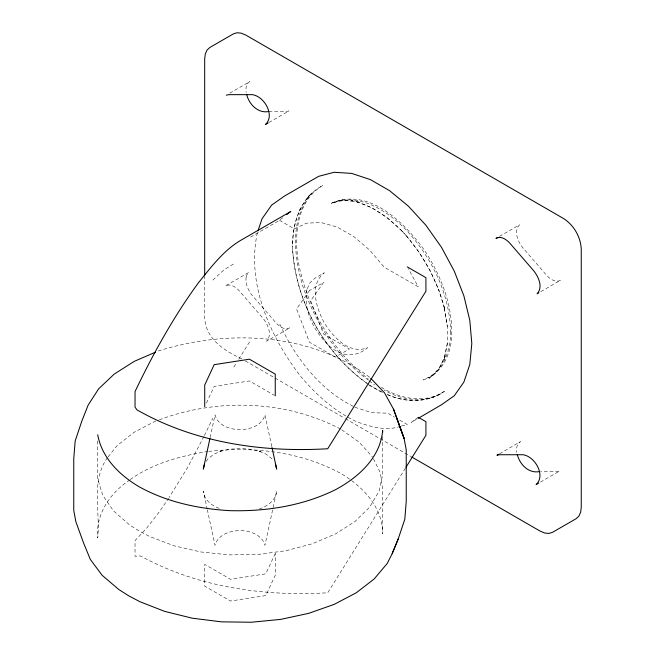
<?xml version="1.0" encoding="UTF-8"?>
<svg xmlns="http://www.w3.org/2000/svg" width="655" height="655" viewBox="0 0 655 655"><rect width="100%" height="100%" fill="white"/><g stroke="black" fill="none" stroke-linecap="round" stroke-linejoin="round"><path stroke-width="0.49" stroke-dasharray="3.27 2.46" d="M368.609 384.37C324.029 353.643 294.848 300.637 292.466 246.526L292.638 244.405C292.539 221.439 301.57 196.582 322.899 185.398C296.854 200.708 293.923 234.711 298.303 261.697C306.794 307.457 331.88 350.106 368.388 379.081M292.638 244.405C292.941 225.811 298.009 206.882 311.371 193.307L312.574 192.423C289.035 218.049 293.923 256.58 303.126 287.25C315.857 323.267 337.21 357.417 368.364 380.187M447.34 343.392L444.393 358.269L445.294 355.771L439.628 367.758L431.408 376.641L433.594 374.603L423.245 379.99C440.946 374.382 450.05 356.238 451.541 338.758C453.514 307.162 441.552 276.385 424.481 250.316C404.765 222.921 368.511 186.446 331.381 203.394L342.68 199.816L339.871 200.676L352.783 200.815L350.106 200.34C372.998 204.663 391.862 219.793 407.173 236.627L406.526 235.915L419.315 252.511L430.245 270.81L438.858 290.075L438.613 289.289L444.802 309.504L444.393 308.177L447.34 326.46M210.132 437.565L215.028 414.893C220.08 434.502 259.904 434.502 264.956 414.893L271.981 447.422M257.366 232.689C246.329 283.549 269.663 335.581 299.982 375.528C315.448 394.064 333.624 410.513 355.452 421.198C369.592 426.536 385.574 431.579 400.475 426.282M206.44 403.062L214.177 386.401L249.44 380.948L274.396 395.358M203.934 436.508L187.174 468.243L169.121 497.481M204.376 435.591L212.818 418.258M233.868 367.046L236.553 362.739M238.698 359.3L250.513 340.354M405.412 468.161L327.713 592.775C263.629 596.648 197.278 587.085 140.448 555.931L135.036 556.267L135.036 540.662L147.129 527.602L160.123 510.81L168.556 498.316M299.417 210.222L300.981 207.905M307.637 197.875L309.283 195.419M206.137 461.439L208.233 458.525L214.062 454.136L221.652 450.771L219.007 451.753C232.615 447.586 247.361 447.586 260.977 451.753L258.324 450.771L265.922 454.136L271.751 458.525L273.315 460.711M107.502 457.657C90.619 480.721 100.51 511.694 97.71 538.009C95.384 514.265 110.335 492.822 129.453 480.189M108.141 456.863L117.024 445.703L134.111 432.267L155.538 421.091L158.404 420.117M212.818 280.094L224.092 269.77L233.868 263.777M418.25 417.26L411.16 422.475L417.21 418.938M250.513 237.085L279.538 220.326L282.755 217.787M130.23 479.575C152.877 463.331 180.551 455.945 207.733 451.5M229.79 93.157L249.833 81.588C245.993 83.611 245.56 88.482 246.116 92.33M268.935 122.51L288.986 110.932L286.44 111.456L270.065 111.456M499.446 236.406L519.489 224.837C513.242 231.518 518.138 241.99 523.034 248.048L546.565 275.223C549.913 278.964 555.546 283.165 560.631 280.209L540.588 291.778M499.568 453.743L520.488 441.667C516.648 443.689 516.206 448.56 516.77 452.408M540.457 482.088L559.64 471.019L557.094 471.534L540.719 471.534M259.167 509.091C267.232 506.209 275.984 500.477 276.664 491.127L264.956 545.337C259.904 525.728 220.08 525.728 215.028 545.337L207.365 509.852M159.361 419.79C217.534 398.027 285.605 400.099 340.895 429.238M158.199 351.014C227.375 329.097 310.732 332.437 370.132 377.632M401.45 426.028L407.271 424.514L398.748 419.593M208.724 451.426C253.624 446.227 300.768 451.704 340.895 473.5C362.534 486.305 382.888 507.068 382.643 533.841L382.643 489.58L380.449 472.959L373.383 458.713M354.912 407.287L371.909 412.666L387.67 413.199L394.49 417.137M382.405 392.394L378.541 390.691L369.436 384.903M387.056 394.253C405.47 403.39 428.509 402.809 445.416 390.609C425.521 404.774 398.576 398.715 379.499 386.155M219.122 508.337C211.573 505.57 203.951 499.724 203.32 491.127L207.152 508.869M387.645 394.818C404.233 401.671 424.104 403.193 440.152 393.966L441.535 393.36C423.67 403.627 401.302 400.156 384.149 390.093M381.456 391.633L369.952 385.713L367.57 383.887M353.176 406.288C319.198 389.299 295.2 357.45 279.538 323.595M279.538 220.326L294.332 228.865L306.556 223.159L321.073 222.528L337.038 227.015L353.52 236.349L369.551 250.005L384.215 267.166L418.25 286.816L408.245 268.525M241.81 358.883C224.256 350.736 205.195 338.643 204.688 317.069L204.688 276.246M245.347 360.921L344.473 418.152M345.357 418.66L410.849 456.478M341.722 429.827L359.136 442.158L372.507 456.936M369.15 380.792L374.652 385.009M366.775 383.281C323.439 351.972 294.783 300.064 292.466 246.526M382.643 436.607L382.643 474.826L378.991 491.365L369.649 507.134L355.01 521.503L335.655 533.874L312.378 543.74L286.145 550.699L258.021 554.466L229.16 554.883L200.733 551.944L173.927 545.762L149.815 536.592L139.089 530.992L129.403 524.802L113.511 510.884L102.802 495.401L97.71 478.993L97.71 440.774M450.632 331.332C450.82 349.32 444.254 367.717 429.082 378.279L438.383 369.518L444.835 357.139L443.926 359.66L447.291 343.94L447.291 325.854L443.926 306.237L444.319 307.514C436.59 278.678 421.632 252.028 401.286 230.208L402.08 231.084L386.99 217.525L371.344 207.52L355.886 201.519L358.457 201.977L344.178 200.299L331.455 202.919C359.227 192.267 387.252 210.771 406.157 229.921C431.579 257.481 449.502 293.424 450.632 331.332M246.116 277.114C245.166 283.844 248.196 290.493 252.38 295.61L275.919 322.784C279.259 326.526 284.892 330.726 289.985 327.77L266.446 341.353C272.693 334.672 267.805 324.2 262.909 318.142L239.37 290.967C236.021 287.226 230.388 283.026 225.304 285.981L248.835 272.398L247.115 274.339L246.116 277.114M306.933 289.502C303.044 310.265 313.835 331.184 328.564 345.259C339.88 356.099 355.198 358.539 367.537 347.74C349.221 354.879 332.928 336.891 324.266 322.759C316.357 308.194 308.931 285.089 324.266 272.799L314.85 278.236L309.987 282.747L306.933 289.502M275.256 553.475L265.807 573.837L230.544 579.29L204.72 564.381L204.72 586.127L230.544 601.028L265.807 595.575L275.256 575.213L275.256 553.475M309.455 290.591L296.543 308.955L309.455 342.221L335.27 357.131L349.393 348.976L323.578 334.066L310.666 300.801L323.578 282.436L309.455 290.591"/><path stroke-width="0.98" d="M209.919 438.555L203.32 469.111L204.573 463.634M155.44 352.202L134.283 361.347L114.191 374.111L98.635 388.841L88.196 405.003L81.703 421.452L75.169 441.028L73.753 458.737L73.753 510.376L75.874 521.732L83.472 542.717L90.308 559.378L102.065 575.237L118.809 589.516L128.871 595.911L139.933 601.716L164.675 611.385L192.144 618.173L221.333 621.841L251.201 622.25L280.668 619.393L308.652 613.358L334.165 604.385L356.271 592.783L374.177 578.971L387.228 563.456L392.148 553.745L398.273 538.778L404.815 519.21L406.231 501.501L406.231 449.862L404.11 438.506L393.549 409.195L384.452 392.771L370.812 378.353M257.988 230.83L262.041 218.762L271.628 205.113L284.466 196.058L318.608 176.342L334.132 172.281L351.661 173.395L370.427 179.626L389.619 190.703L408.384 206.145L425.922 225.279L441.445 247.262L454.283 271.145L463.879 295.872L469.807 320.369L471.813 343.564L469.807 364.442L463.879 382.086L454.283 395.735L441.445 404.79L418.078 418.439M392.148 553.745L398.273 538.778M405.953 467.293L425.922 435.28L425.922 421.689L418.25 417.26M286.775 214.627L290.787 211.459L240.229 240.614C223.077 250.963 210.861 267.461 198.44 282.78C173.6 316.733 153.172 353.659 135.036 391.559L135.036 407.164L137.01 409.883C194.478 442.698 262.352 452.654 327.713 448.74L425.922 291.246L425.922 277.654L407.271 266.896M268.067 123.009L265.447 124.524C275.37 115.313 264.309 96.342 252.38 94.656L228.849 94.656L226.302 95.171M497.702 237.413L495.958 238.42C501.042 235.464 506.675 239.665 510.024 243.406L533.555 270.581C538.459 276.639 543.347 287.111 537.1 293.792L538.844 292.785M498.692 454.251L496.957 455.258L499.495 454.734L523.034 454.734C534.963 456.429 546.024 475.399 536.101 484.602L538.721 483.095M269.041 111.456C258.021 113.814 248.941 104.235 246.616 94.295M539.695 471.534C528.675 473.892 519.595 464.321 517.27 454.374M411.733 456.985L540.064 531.074L544.633 533.014L548.89 533.44L552.542 532.31L576.081 518.719L578.881 516.124L580.649 512.226L581.247 507.298L581.247 249.121C580.666 236.93 573.862 225.156 563.595 218.549L245.879 35.116L241.31 33.176L237.053 32.75L233.393 33.88L209.862 47.463L207.054 50.067L205.293 53.964L204.688 58.893L204.688 275.231M396.512 417.522L404.11 438.506L393.549 409.195M97.71 434.74C101.82 457.845 119.611 475.211 139.089 486.739C166.599 502.008 197.974 508.681 229.16 510.63C265.643 511.702 302.733 505.922 335.655 489.613C358.285 477.38 380.35 457.788 382.643 430.572L382.643 432.578M275.411 463.634L276.664 469.111L271.981 447.422M275.256 395.849L275.256 374.111L249.44 359.202L214.177 364.663L204.72 385.025L204.72 406.763"/></g></svg>
